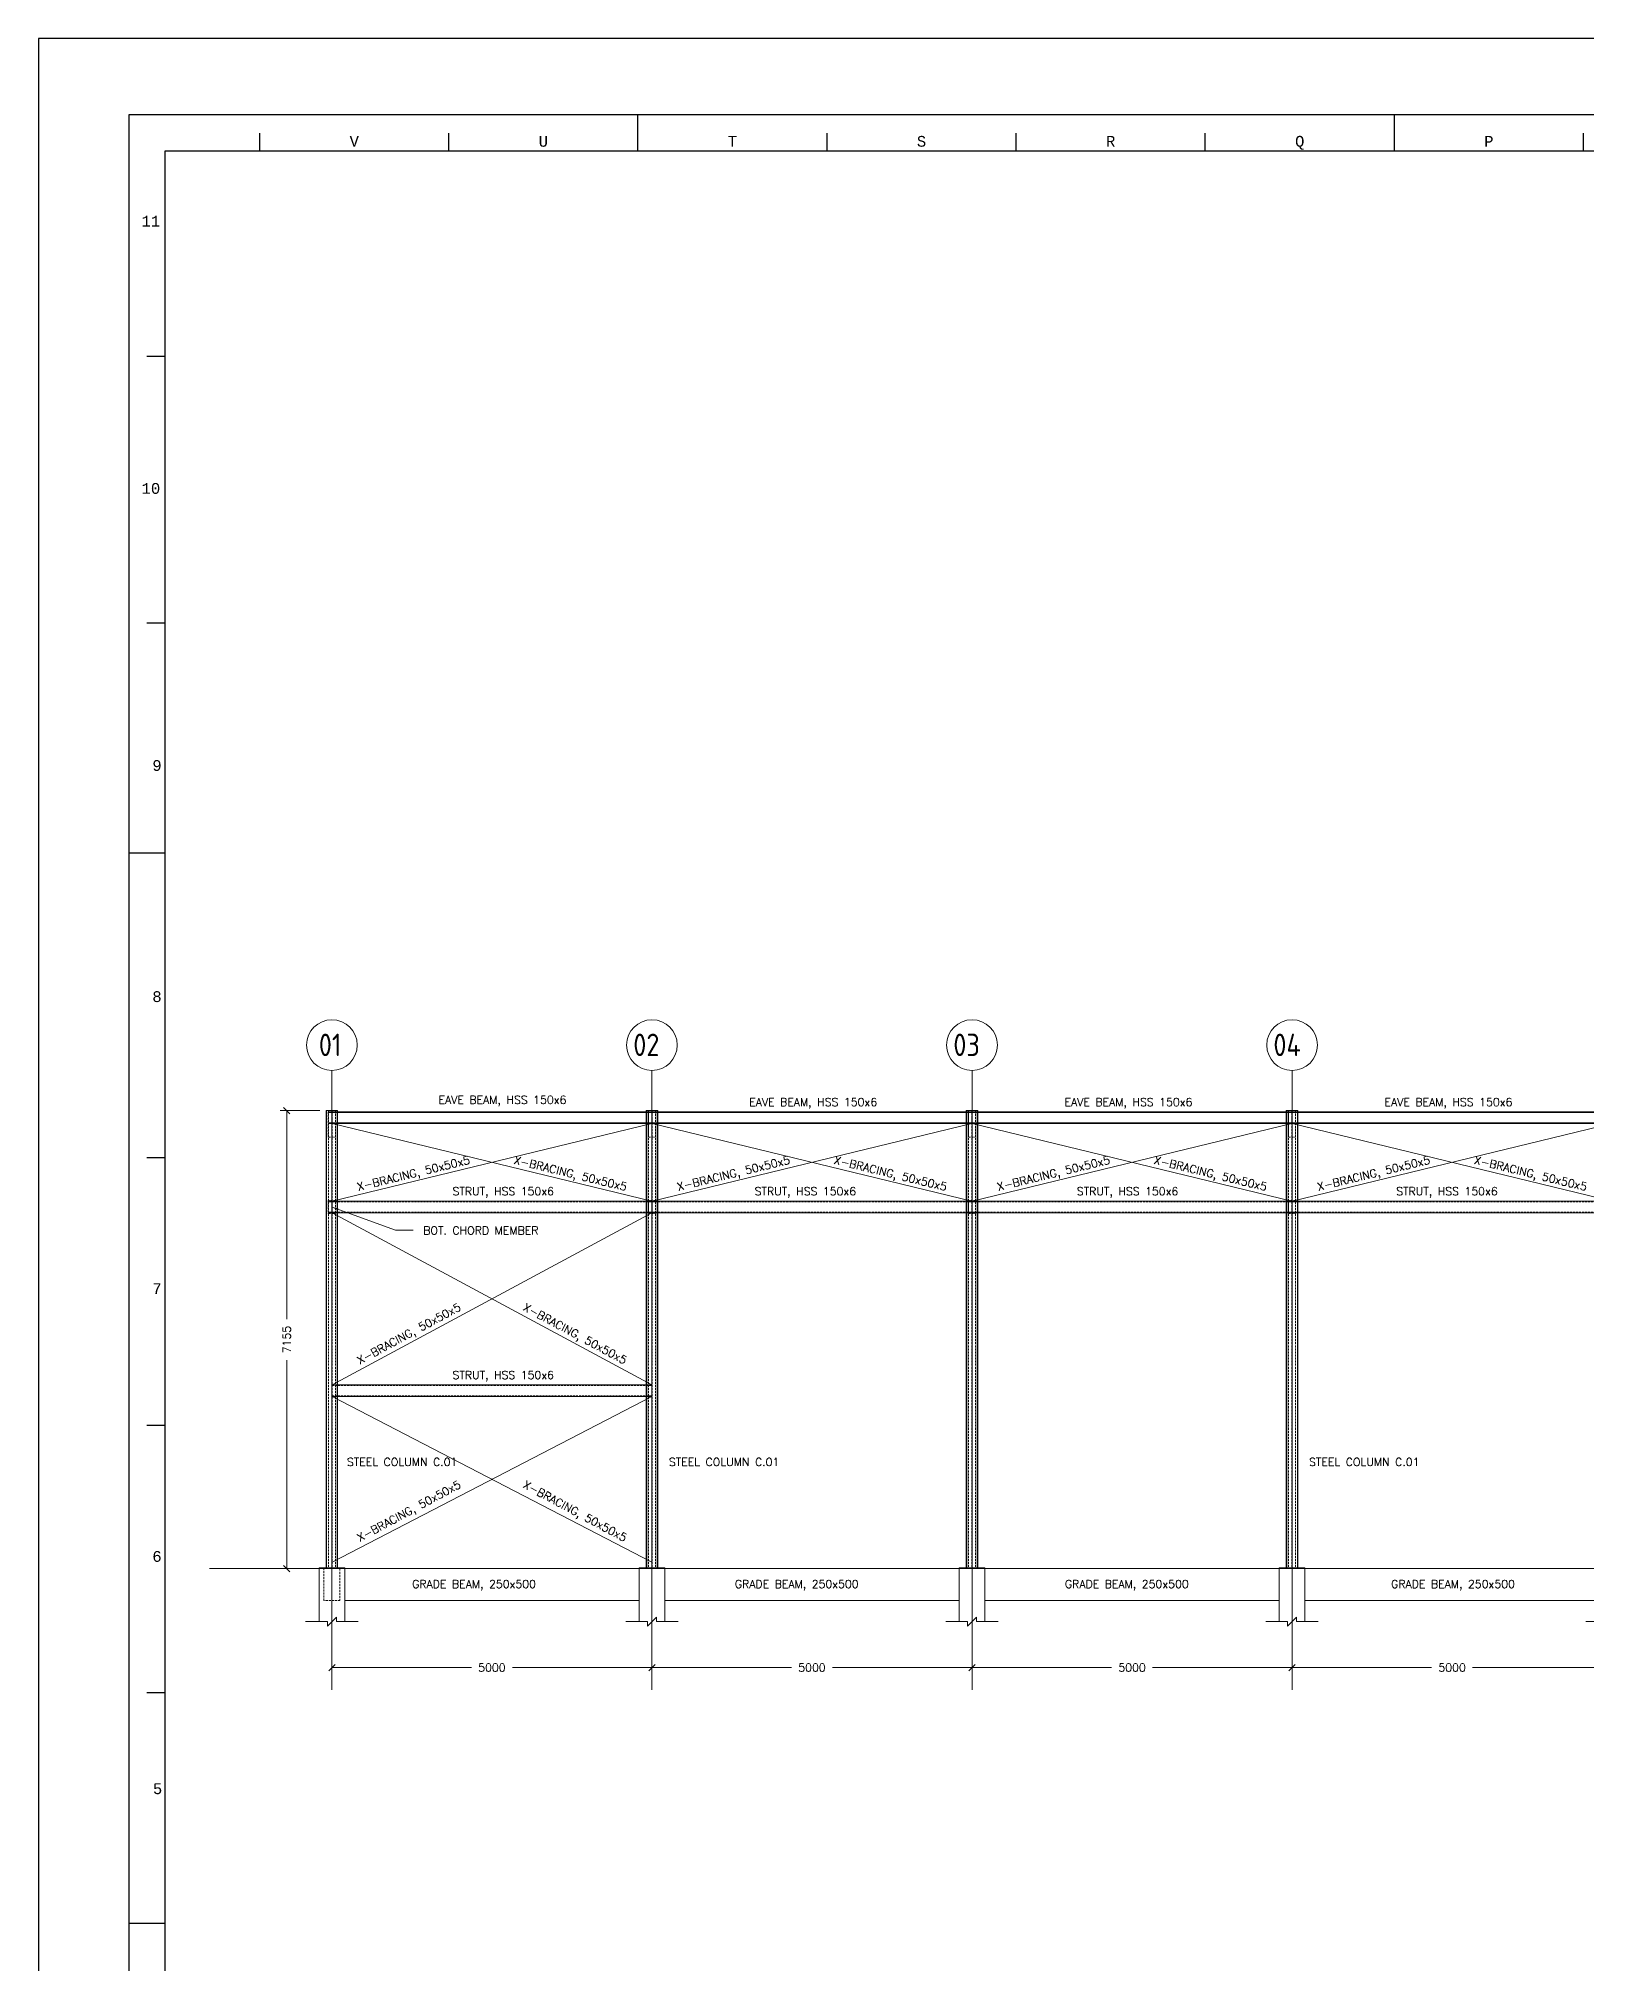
# Model space of a CAD drawing. Header units: millimetres. Extents: x -388065 to 2372687422, y -192755 to 667797.
# Drawn here: x 1489541 to 1513723, y 382749 to 412820 of the extents above; entities that cross this region are included whole.
import ezdxf

# ---------------------------------------------------------------- set-up
doc = ezdxf.new("R2010")
doc.units = ezdxf.units.MM
doc.linetypes.add('HIDDEN2', pattern=[4.7625, 3.175, -1.5875])
doc.layers.add('Label', color=192, linetype='Continuous')
doc.layers.add('LOGO', color=250, linetype='Continuous')
for name, color, linetype, lineweight in [('STR-CONC_IN_SEC', 7, 'Continuous', 15), ('STR-CONC_IN_SEC_HIDD', 7, 'HIDDEN2', 15), ('STR-DIM', 1, 'Continuous', 9), ('STR-GRID', 248, 'Continuous', 9), ('STR-STEEL_IN_SEC', 6, 'Continuous', 15), ('STR-STEEL_IN_SEC_HIDD', 6, 'HIDDEN2', 15), ('STR-TEXT', 7, 'Continuous', 9)]:
    doc.layers.add(name, color=color, linetype=linetype, lineweight=lineweight)
doc.styles.add('MINA_MM_ANNOT_PLAN', font='dim.shx', dxfattribs={"height": 350})
doc.styles.add('MINA_MM_X-SEC', font='romans.shx', dxfattribs={"height": 125})
doc.styles.add('STANDART', font='MONOTXT.shx')
doc.dimstyles.new('MINA_MM_X-SEC', dxfattribs={"dimtxt": 125, "dimasz": 100, "dimexe": 100, "dimexo": 100, "dimgap": 100, "dimtad": 0, "dimdec": 0, "dimzin": 0, "dimdsep": 46, "dimtxsty": 'MINA_MM_X-SEC', "dimblk": 'OBLIQUE', "dimcen": 0.09, "dimclrd": 256, "dimclre": 256, "dimclrt": 7, "dimadec": 0, "dimazin": 0, "dimtfac": 1, "dimtdec": 0, "dimtix": 1, "dimtofl": 0, "dimtmove": 0, "dimatfit": 0, "dimfxl": 1, "dimtolj": 1, "dimtzin": 0, "dimlwd": -1, "dimlwe": -1, "dimarcsym": 0})

# ---------------------------------------------------------------- blocks, each defined once
blk = doc.blocks.new('_OBLIQUE')
at = {"color": 0, "linetype": 'ByBlock'}
blk.add_line((-0.5, -0.5), (0.5, 0.5), dxfattribs=at)
blk = doc.blocks.new('*D1601')
at = {"layer": 'Defpoints', "color": 0, "ltscale": 10, "transparency": 16777216}
for p in [(1493418, 396073), (1494034, 396073), (1493924, 388917)]:
    blk.add_point(p, dxfattribs=at)
at = {"layer": 'STR-DIM', "ltscale": 10, "transparency": 16777216}
for p, q in [((1493934, 396073), (1493318, 396073)), ((1493418, 396073), (1493418, 392815)), ((1493418, 388917), (1493418, 392175)), ((1493824, 388917), (1493318, 388917))]:
    blk.add_line(p, q, dxfattribs=at)
at = {"layer": 'STR-DIM', "ltscale": 10, "transparency": 16777216, "xscale": 100, "yscale": 100, "zscale": 100}
for p, rotation in [((1493418, 396073), 90), ((1493418, 388917), 270)]:
    blk.add_blockref('_OBLIQUE', p, dxfattribs=dict(at, rotation=rotation))
at = {"layer": 'STR-DIM', "color": 7, "ltscale": 10, "transparency": 16777216, "insert": (1493418, 392495), "char_height": 125, "attachment_point": 5, "rotation": 90, "style": 'MINA_MM_X-SEC'}
blk.add_mtext('\\A1;7155', dxfattribs=at)
blk = doc.blocks.new('*D1591')
at = {"layer": 'Defpoints', "color": 0, "ltscale": 10, "transparency": 16777216}
for p in [(1499124, 387372), (1494124, 387026), (1499124, 387026)]:
    blk.add_point(p, dxfattribs=at)
at = {"layer": 'STR-DIM', "ltscale": 10, "transparency": 16777216}
for p, q in [((1494124, 387126), (1494124, 387472)), ((1494124, 387372), (1496304, 387372)), ((1499124, 387372), (1496944, 387372)), ((1499124, 387126), (1499124, 387472))]:
    blk.add_line(p, q, dxfattribs=at)
at = {"layer": 'STR-DIM', "ltscale": 10, "transparency": 16777216, "xscale": 100, "yscale": 100, "zscale": 100, "rotation": 180}
blk.add_blockref('_OBLIQUE', (1494124, 387372), dxfattribs=at)
at = {"layer": 'STR-DIM', "ltscale": 10, "transparency": 16777216, "xscale": 100, "yscale": 100, "zscale": 100}
blk.add_blockref('_OBLIQUE', (1499124, 387372), dxfattribs=at)
at = {"layer": 'STR-DIM', "color": 7, "ltscale": 10, "transparency": 16777216, "insert": (1496624, 387372), "char_height": 125, "attachment_point": 5, "style": 'MINA_MM_X-SEC'}
blk.add_mtext('\\A1;5000', dxfattribs=at)
blk = doc.blocks.new('*D1592')
at = {"layer": 'Defpoints', "color": 0, "ltscale": 10, "transparency": 16777216}
for p in [(1504124, 387372), (1499124, 387026), (1504124, 387026)]:
    blk.add_point(p, dxfattribs=at)
at = {"layer": 'STR-DIM', "ltscale": 10, "transparency": 16777216}
for p, q in [((1499124, 387126), (1499124, 387472)), ((1499124, 387372), (1501304, 387372)), ((1504124, 387372), (1501944, 387372)), ((1504124, 387126), (1504124, 387472))]:
    blk.add_line(p, q, dxfattribs=at)
at = {"layer": 'STR-DIM', "ltscale": 10, "transparency": 16777216, "xscale": 100, "yscale": 100, "zscale": 100, "rotation": 180}
blk.add_blockref('_OBLIQUE', (1499124, 387372), dxfattribs=at)
at = {"layer": 'STR-DIM', "ltscale": 10, "transparency": 16777216, "xscale": 100, "yscale": 100, "zscale": 100}
blk.add_blockref('_OBLIQUE', (1504124, 387372), dxfattribs=at)
at = {"layer": 'STR-DIM', "color": 7, "ltscale": 10, "transparency": 16777216, "insert": (1501624, 387372), "char_height": 125, "attachment_point": 5, "style": 'MINA_MM_X-SEC'}
blk.add_mtext('\\A1;5000', dxfattribs=at)
blk = doc.blocks.new('*D1593')
at = {"layer": 'Defpoints', "color": 0, "ltscale": 10, "transparency": 16777216}
for p in [(1509124, 387372), (1504124, 387026), (1509124, 387026)]:
    blk.add_point(p, dxfattribs=at)
at = {"layer": 'STR-DIM', "ltscale": 10, "transparency": 16777216}
for p, q in [((1504124, 387126), (1504124, 387472)), ((1504124, 387372), (1506304, 387372)), ((1509124, 387372), (1506944, 387372)), ((1509124, 387126), (1509124, 387472))]:
    blk.add_line(p, q, dxfattribs=at)
at = {"layer": 'STR-DIM', "ltscale": 10, "transparency": 16777216, "xscale": 100, "yscale": 100, "zscale": 100, "rotation": 180}
blk.add_blockref('_OBLIQUE', (1504124, 387372), dxfattribs=at)
at = {"layer": 'STR-DIM', "ltscale": 10, "transparency": 16777216, "xscale": 100, "yscale": 100, "zscale": 100}
blk.add_blockref('_OBLIQUE', (1509124, 387372), dxfattribs=at)
at = {"layer": 'STR-DIM', "color": 7, "ltscale": 10, "transparency": 16777216, "insert": (1506624, 387372), "char_height": 125, "attachment_point": 5, "style": 'MINA_MM_X-SEC'}
blk.add_mtext('\\A1;5000', dxfattribs=at)
blk = doc.blocks.new('*D1594')
at = {"layer": 'Defpoints', "color": 0, "ltscale": 10, "transparency": 16777216}
for p in [(1514124, 387372), (1509124, 387026), (1514124, 387026)]:
    blk.add_point(p, dxfattribs=at)
at = {"layer": 'STR-DIM', "ltscale": 10, "transparency": 16777216}
for p, q in [((1509124, 387126), (1509124, 387472)), ((1509124, 387372), (1511304, 387372)), ((1514124, 387372), (1511944, 387372)), ((1514124, 387126), (1514124, 387472))]:
    blk.add_line(p, q, dxfattribs=at)
at = {"layer": 'STR-DIM', "ltscale": 10, "transparency": 16777216, "xscale": 100, "yscale": 100, "zscale": 100, "rotation": 180}
blk.add_blockref('_OBLIQUE', (1509124, 387372), dxfattribs=at)
at = {"layer": 'STR-DIM', "ltscale": 10, "transparency": 16777216, "xscale": 100, "yscale": 100, "zscale": 100}
blk.add_blockref('_OBLIQUE', (1514124, 387372), dxfattribs=at)
at = {"layer": 'STR-DIM', "color": 7, "ltscale": 10, "transparency": 16777216, "insert": (1511624, 387372), "char_height": 125, "attachment_point": 5, "style": 'MINA_MM_X-SEC'}
blk.add_mtext('\\A1;5000', dxfattribs=at)
blk = doc.blocks.new('LABLE')
at = {"layer": 'Label', "color": 7}
for p, q in [((0, 56070), (0, 0)), ((80430, 56070), (0, 56070)), ((9570, 56070), (9570, 55391)), ((23797, 56070), (23797, 55391)), ((2456, 55730), (2456, 55391)), ((2456, 55730), (2456, 55391)), ((6013, 55730), (6013, 55391)), ((13126, 55730), (13126, 55391)), ((16683, 55730), (16683, 55391)), ((20240, 55730), (20240, 55391)), ((27354, 55730), (27354, 55391)), ((679, 55391), (679, 679)), ((79751, 55391), (679, 55391)), ((340, 51536), (679, 51536)), ((679, 46509), (340, 46509)), ((679, 42187), (0, 42187)), ((679, 36454), (340, 36454)), ((340, 31427), (679, 31427)), ((340, 26400), (679, 26400)), ((679, 22052), (0, 22052))]:
    blk.add_line(p, q, dxfattribs=at)
at = {"layer": 'Label', "color": 7, "style": 'STANDART', "width": 1}
for s, height, p in [('V', 203, (4152, 55473)), ('U', 203, (7708, 55473)), ('T', 203, (11265, 55473)), ('S', 203, (14822, 55473)), ('R', 203, (18379, 55473)), ('Q', 203, (21936, 55473)), ('P', 203, (25493, 55473)), ('11', 203.3, (238, 53971)), ('10', 203.3, (238, 48944)), ('9', 203, (441, 43733)), ('8', 203, (441, 39385)), ('7', 203, (441, 33893)), ('6', 203, (441, 28856)), ('5', 203, (452, 24487))]:
    blk.add_text(s, height=height, dxfattribs=at).set_placement(p)

msp = doc.modelspace()

# ---------------------------------------------------------------- linework, layer by layer
at = {"layer": 'LOGO', "ltscale": 0.1}
msp.add_lwpolyline([(1559438.0368, 363451.196), (1559438.0368, 412819.6118), (1489541.0036, 412819.6118), (1489541.0036, 363451.196)], close=True, dxfattribs=at)
at = {"layer": 'STR-CONC_IN_SEC', "ltscale": 10}
for p, q in [((1492211.5178, 388917.4595), (1545494.7871, 388917.4595)), ((1494324.1577, 388417.4595), (1498924.1577, 388417.4595)), ((1499324.1577, 388417.4595), (1503924.1577, 388417.4595)), ((1504324.1577, 388417.4595), (1508924.1577, 388417.4595)), ((1509324.1577, 388417.4595), (1513924.1577, 388417.4595))]:
    msp.add_line(p, q, dxfattribs=at)
for points in [[(1493924.1577, 388089.369), (1493924.1577, 388917.4595), (1494324.1577, 388917.4595), (1494324.1577, 388089.369)], [(1498924.1577, 388089.369), (1498924.1577, 388917.4595), (1499324.1577, 388917.4595), (1499324.1577, 388089.369)], [(1503924.1577, 388089.369), (1503924.1577, 388917.4595), (1504324.1577, 388917.4595), (1504324.1577, 388089.369)], [(1508924.1577, 388089.369), (1508924.1577, 388917.4595), (1509324.1577, 388917.4595), (1509324.1577, 388089.369)], [(1493714.1577, 388089.369), (1494054.1577, 388089.369), (1494054.1577, 388019.369), (1494194.1577, 388159.369), (1494194.1577, 388089.369), (1494534.1577, 388089.369)], [(1498714.1577, 388089.369), (1499054.1577, 388089.369), (1499054.1577, 388019.369), (1499194.1577, 388159.369), (1499194.1577, 388089.369), (1499534.1577, 388089.369)], [(1503714.1577, 388089.369), (1504054.1577, 388089.369), (1504054.1577, 388019.369), (1504194.1577, 388159.369), (1504194.1577, 388089.369), (1504534.1577, 388089.369)], [(1508714.1577, 388089.369), (1509054.1577, 388089.369), (1509054.1577, 388019.369), (1509194.1577, 388159.369), (1509194.1577, 388089.369), (1509534.1577, 388089.369)], [(1513714.1577, 388089.369), (1514054.1577, 388089.369), (1514054.1577, 388019.369), (1514194.1577, 388159.369), (1514194.1577, 388089.369), (1514534.1577, 388089.369)]]:
    msp.add_lwpolyline(points, dxfattribs=at)
at = {"layer": 'STR-CONC_IN_SEC_HIDD', "ltscale": 10}
msp.add_lwpolyline([(1493999.1577, 388917.4595), (1494249.1577, 388917.4595), (1494249.1577, 388417.4595), (1493999.1577, 388417.4595)], close=True, dxfattribs=at)
at = {"layer": 'STR-GRID', "ltscale": 10}
for p, q in [((1494124.1577, 396699.5242), (1494124.1577, 387025.9677)), ((1499124.1577, 396699.5242), (1499124.1577, 387025.9677)), ((1504124.1577, 396699.5242), (1504124.1577, 387025.9677)), ((1509124.1577, 396699.5242), (1509124.1577, 387025.9677))]:
    msp.add_line(p, q, dxfattribs=at)
for centre in [(1494124.1577, 397095.6017), (1499124.1577, 397095.6017), (1504124.1577, 397095.6017), (1509124.1577, 397095.6017)]:
    msp.add_circle(centre, 396.0775, dxfattribs=at)
at = {"layer": 'STR-STEEL_IN_SEC', "ltscale": 10}
for p, q in [((1494034.1577, 396072.6186), (1494034.1577, 388927.4595)), ((1494034.1577, 396072.6186), (1494214.1577, 396072.6186)), ((1494042.1577, 396072.6186), (1494042.1577, 388927.4595)), ((1494127.1077, 396050.8822), (1544078.6577, 396050.8822)), ((1494127.1077, 396042.8822), (1544078.6577, 396042.8822)), ((1494206.1577, 396072.6186), (1494206.1577, 388927.4595)), ((1494214.1577, 396072.6186), (1494214.1577, 388927.4595)), ((1499034.1577, 396072.6186), (1499034.1577, 388927.4595)), ((1499034.1577, 396072.6186), (1499214.1577, 396072.6186)), ((1499042.1577, 396072.6186), (1499042.1577, 388927.4595)), ((1499206.1577, 396072.6186), (1499206.1577, 388927.4595)), ((1499214.1577, 396072.6186), (1499214.1577, 388927.4595)), ((1504034.1577, 396072.6186), (1504034.1577, 388927.4595)), ((1504034.1577, 396072.6186), (1504214.1577, 396072.6186)), ((1504042.1577, 396072.6186), (1504042.1577, 388927.4595)), ((1504206.1577, 396072.6186), (1504206.1577, 388927.4595)), ((1504214.1577, 396072.6186), (1504214.1577, 388927.4595)), ((1509034.1577, 396072.6186), (1509034.1577, 388927.4595)), ((1509034.1577, 396072.6186), (1509214.1577, 396072.6186)), ((1509042.1577, 396072.6186), (1509042.1577, 388927.4595)), ((1509206.1577, 396072.6186), (1509206.1577, 388927.4595)), ((1509214.1577, 396072.6186), (1509214.1577, 388927.4595)), ((1494127.1077, 395878.8822), (1544078.6577, 395878.8822)), ((1494127.1077, 395870.8822), (1544078.6577, 395870.8822)), ((1494127.1077, 394657.4595), (1499121.2077, 395870.8822)), ((1494127.1077, 395870.8822), (1499121.2077, 394657.4595)), ((1499127.1077, 394657.4595), (1504121.2077, 395870.8822)), ((1499127.1077, 395870.8822), (1504121.2077, 394657.4595)), ((1504127.1077, 394657.4595), (1509121.2077, 395870.8822)), ((1504127.1077, 395870.8822), (1509121.2077, 394657.4595)), ((1509127.1077, 394657.4595), (1514121.2077, 395870.8822)), ((1509127.1077, 395870.8822), (1514121.2077, 394657.4595)), ((1494127.1077, 394657.4595), (1544121.2077, 394657.4595)), ((1494127.1077, 394477.4595), (1544121.2077, 394477.4595)), ((1499121.2077, 394477.4595), (1494127.1077, 391787.4595)), ((1494127.4077, 394477.4595), (1499121.5077, 391787.4595)), ((1494127.1077, 391787.4595), (1499121.5077, 391787.4595)), ((1494127.1077, 391607.4595), (1499121.5077, 391607.4595)), ((1499121.2077, 389017.4595), (1494127.1077, 391607.4595)), ((1494127.4077, 389017.4595), (1499121.5077, 391607.4595))]:
    msp.add_line(p, q, dxfattribs=at)
for points in [[(1494324.1577, 388927.4595), (1493924.1577, 388927.4595), (1493924.1577, 388917.4595), (1494324.1577, 388917.4595)], [(1499324.1577, 388927.4595), (1498924.1577, 388927.4595), (1498924.1577, 388917.4595), (1499324.1577, 388917.4595)], [(1504324.1577, 388927.4595), (1503924.1577, 388927.4595), (1503924.1577, 388917.4595), (1504324.1577, 388917.4595)], [(1509324.1577, 388927.4595), (1508924.1577, 388927.4595), (1508924.1577, 388917.4595), (1509324.1577, 388917.4595)]]:
    msp.add_lwpolyline(points, close=True, dxfattribs=at)
at = {"layer": 'STR-STEEL_IN_SEC_HIDD', "ltscale": 10}
for p, q in [((1494069.1577, 396072.6186), (1494069.1577, 388927.4595)), ((1494121.2077, 396072.6186), (1494121.2077, 388927.4595)), ((1494127.1077, 396072.6186), (1494127.1077, 388927.4595)), ((1494179.1577, 396072.6186), (1494179.1577, 388927.4595)), ((1499069.1577, 396072.6186), (1499069.1577, 388927.4595)), ((1499121.2077, 396072.6186), (1499121.2077, 388927.4595)), ((1499127.1077, 396072.6186), (1499127.1077, 388927.4595)), ((1499179.1577, 396072.6186), (1499179.1577, 388927.4595)), ((1504069.1577, 396072.6186), (1504069.1577, 388927.4595)), ((1504121.2077, 396072.6186), (1504121.2077, 388927.4595)), ((1504127.1077, 396072.6186), (1504127.1077, 388927.4595)), ((1504179.1577, 396072.6186), (1504179.1577, 388927.4595)), ((1509069.1577, 396072.6186), (1509069.1577, 388927.4595)), ((1509121.2077, 396072.6186), (1509121.2077, 388927.4595)), ((1509127.1077, 396072.6186), (1509127.1077, 388927.4595)), ((1509179.1577, 396072.6186), (1509179.1577, 388927.4595)), ((1494127.1077, 394649.4595), (1544121.2077, 394649.4595)), ((1494127.1077, 394485.4595), (1544121.2077, 394485.4595)), ((1494127.1077, 391779.4595), (1499121.5077, 391779.4595)), ((1494127.1077, 391615.4595), (1499121.5077, 391615.4595))]:
    msp.add_line(p, q, dxfattribs=at)
for points in [[(1494179.6577, 396050.8822), (1494068.6577, 396050.8822), (1494068.6577, 395657.0767), (1494179.6577, 395657.0767)], [(1499179.6577, 396050.8822), (1499068.6577, 396050.8822), (1499068.6577, 395657.0767), (1499179.6577, 395657.0767)], [(1504179.6577, 396050.8822), (1504068.6577, 396050.8822), (1504068.6577, 395657.0767), (1504179.6577, 395657.0767)], [(1509179.6577, 396050.8822), (1509068.6577, 396050.8822), (1509068.6577, 395657.0767), (1509179.6577, 395657.0767)], [(1494179.6577, 394667.4595), (1494068.6577, 394667.4595), (1494068.6577, 394467.4595), (1494179.6577, 394467.4595)], [(1499179.6577, 394667.4595), (1499068.6577, 394667.4595), (1499068.6577, 394467.4595), (1499179.6577, 394467.4595)], [(1504179.6577, 394667.4595), (1504068.6577, 394667.4595), (1504068.6577, 394467.4595), (1504179.6577, 394467.4595)], [(1509179.6577, 394667.4595), (1509068.6577, 394667.4595), (1509068.6577, 394467.4595), (1509179.6577, 394467.4595)]]:
    msp.add_lwpolyline(points, close=True, dxfattribs=at)
for points in [[(1494078.6577, 395870.8822), (1494169.6577, 395870.8822), (1494169.6577, 395878.8822), (1494135.8077, 395878.8822, -0.41421), (1494126.8077, 395887.8822), (1494126.8077, 396033.8822, -0.41421), (1494135.8077, 396042.8822), (1494169.6577, 396042.8822), (1494169.6577, 396050.8822), (1494078.6577, 396050.8822), (1494078.6577, 396042.8822), (1494112.5077, 396042.8822, -0.41421), (1494121.5077, 396033.8822), (1494121.5077, 395887.8822, -0.41421), (1494112.5077, 395878.8822), (1494078.6577, 395878.8822), (1494078.6577, 395870.8822)], [(1499078.6577, 395870.8822), (1499169.6577, 395870.8822), (1499169.6577, 395878.8822), (1499135.8077, 395878.8822, -0.41421), (1499126.8077, 395887.8822), (1499126.8077, 396033.8822, -0.41421), (1499135.8077, 396042.8822), (1499169.6577, 396042.8822), (1499169.6577, 396050.8822), (1499078.6577, 396050.8822), (1499078.6577, 396042.8822), (1499112.5077, 396042.8822, -0.41421), (1499121.5077, 396033.8822), (1499121.5077, 395887.8822, -0.41421), (1499112.5077, 395878.8822), (1499078.6577, 395878.8822), (1499078.6577, 395870.8822)], [(1504078.6577, 395870.8822), (1504169.6577, 395870.8822), (1504169.6577, 395878.8822), (1504135.8077, 395878.8822, -0.41421), (1504126.8077, 395887.8822), (1504126.8077, 396033.8822, -0.41421), (1504135.8077, 396042.8822), (1504169.6577, 396042.8822), (1504169.6577, 396050.8822), (1504078.6577, 396050.8822), (1504078.6577, 396042.8822), (1504112.5077, 396042.8822, -0.41421), (1504121.5077, 396033.8822), (1504121.5077, 395887.8822, -0.41421), (1504112.5077, 395878.8822), (1504078.6577, 395878.8822), (1504078.6577, 395870.8822)], [(1509078.6577, 395870.8822), (1509169.6577, 395870.8822), (1509169.6577, 395878.8822), (1509135.8077, 395878.8822, -0.41421), (1509126.8077, 395887.8822), (1509126.8077, 396033.8822, -0.41421), (1509135.8077, 396042.8822), (1509169.6577, 396042.8822), (1509169.6577, 396050.8822), (1509078.6577, 396050.8822), (1509078.6577, 396042.8822), (1509112.5077, 396042.8822, -0.41421), (1509121.5077, 396033.8822), (1509121.5077, 395887.8822, -0.41421), (1509112.5077, 395878.8822), (1509078.6577, 395878.8822), (1509078.6577, 395870.8822)], [(1494078.6577, 394477.4595), (1494169.6577, 394477.4595), (1494169.6577, 394485.4595), (1494135.8077, 394485.4595, -0.41421), (1494126.8077, 394494.4595), (1494126.8077, 394640.4595, -0.41421), (1494135.8077, 394649.4595), (1494169.6577, 394649.4595), (1494169.6577, 394657.4595), (1494078.6577, 394657.4595), (1494078.6577, 394649.4595), (1494112.5077, 394649.4595, -0.41421), (1494121.5077, 394640.4595), (1494121.5077, 394494.4595, -0.41421), (1494112.5077, 394485.4595), (1494078.6577, 394485.4595), (1494078.6577, 394477.4595)], [(1499078.6577, 394477.4595), (1499169.6577, 394477.4595), (1499169.6577, 394485.4595), (1499135.8077, 394485.4595, -0.41421), (1499126.8077, 394494.4595), (1499126.8077, 394640.4595, -0.41421), (1499135.8077, 394649.4595), (1499169.6577, 394649.4595), (1499169.6577, 394657.4595), (1499078.6577, 394657.4595), (1499078.6577, 394649.4595), (1499112.5077, 394649.4595, -0.41421), (1499121.5077, 394640.4595), (1499121.5077, 394494.4595, -0.41421), (1499112.5077, 394485.4595), (1499078.6577, 394485.4595), (1499078.6577, 394477.4595)], [(1504078.6577, 394477.4595), (1504169.6577, 394477.4595), (1504169.6577, 394485.4595), (1504135.8077, 394485.4595, -0.41421), (1504126.8077, 394494.4595), (1504126.8077, 394640.4595, -0.41421), (1504135.8077, 394649.4595), (1504169.6577, 394649.4595), (1504169.6577, 394657.4595), (1504078.6577, 394657.4595), (1504078.6577, 394649.4595), (1504112.5077, 394649.4595, -0.41421), (1504121.5077, 394640.4595), (1504121.5077, 394494.4595, -0.41421), (1504112.5077, 394485.4595), (1504078.6577, 394485.4595), (1504078.6577, 394477.4595)], [(1509078.6577, 394477.4595), (1509169.6577, 394477.4595), (1509169.6577, 394485.4595), (1509135.8077, 394485.4595, -0.41421), (1509126.8077, 394494.4595), (1509126.8077, 394640.4595, -0.41421), (1509135.8077, 394649.4595), (1509169.6577, 394649.4595), (1509169.6577, 394657.4595), (1509078.6577, 394657.4595), (1509078.6577, 394649.4595), (1509112.5077, 394649.4595, -0.41421), (1509121.5077, 394640.4595), (1509121.5077, 394494.4595, -0.41421), (1509112.5077, 394485.4595), (1509078.6577, 394485.4595), (1509078.6577, 394477.4595)]]:
    msp.add_lwpolyline(points, format="xyb", dxfattribs=at)

# ---------------------------------------------------------------- block references
at = {"xscale": 0.8305106339421224, "yscale": 0.8305106339421224, "zscale": 0.8305106339421224}
msp.add_blockref('LABLE', (1490952.8718, 365058.3822), dxfattribs=at)

# ---------------------------------------------------------------- texts
at = {"layer": 'STR-TEXT', "char_height": 350, "attachment_point": 1, "style": 'MINA_MM_ANNOT_PLAN'}
for s, insert in [('01', (1493920.3538, 397274.1124)), ('02', (1498832.374, 397274.1124)), ('03', (1503832.374, 397274.1124)), ('04', (1508832.374, 397274.1124))]:
    msp.add_mtext_dynamic_manual_height_columns(s, width=668.666667, gutter_width=12.5, heights=[0], dxfattribs=dict(at, insert=insert))
at = {"layer": 'STR-TEXT', "color": 7, "ltscale": 10, "char_height": 125, "attachment_point": 5, "style": 'MINA_MM_X-SEC'}
for s, insert, width in [('\\A1;EAVE BEAM, HSS 150x6', (1496789.4326, 396221.6022), 2707.217376), ('\\A1;EAVE BEAM, HSS 150x6', (1501643.2894, 396186.4078), 2911.272925), ('\\A1;EAVE BEAM, HSS 150x6', (1506568.4901, 396186.4078), 2826.823936), ('\\A1;EAVE BEAM, HSS 150x6', (1511566.9495, 396186.4078), 2746.623953), ('\\A1;STRUT, HSS 150x6', (1496801.5122, 394792.9851), 2065.322442), ('\\A1;STRUT, HSS 150x6', (1501520.9613, 394792.9851), 2065.322442), ('\\A1;STRUT, HSS 150x6', (1506554.2299, 394792.9851), 2065.322442), ('\\A1;STRUT, HSS 150x6', (1511543.5855, 394792.9851), 2065.322442), ('\\A1;BOT. CHORD MEMBER', (1496451.6214, 394199.3421), 2065.322442), ('\\A1;STRUT, HSS 150x6', (1496801.5122, 391922.9851), 2065.322442), ('\\A1;GRADE BEAM, 250x500', (1496345.3969, 388658.1115), 2598.394414), ('\\A1;GRADE BEAM, 250x500', (1501386.314, 388658.1115), 2598.394414), ('\\A1;GRADE BEAM, 250x500', (1506542.8792, 388658.1115), 2598.394414), ('\\A1;GRADE BEAM, 250x500', (1511638.34, 388658.1115), 2598.394414)]:
    msp.add_mtext(s, dxfattribs=dict(at, insert=insert, width=width))
at = {"layer": 'STR-TEXT', "color": 7, "ltscale": 10, "char_height": 125, "width": 2065.322442, "attachment_point": 5, "style": 'MINA_MM_X-SEC'}
for insert, rotation in [((1495402.4932, 395073.6245), 13.66232257), ((1497845.8221, 395073.6245), 346.33767743), ((1500402.4932, 395073.6245), 13.66232257), ((1502845.8221, 395073.6245), 346.33767743), ((1505402.4932, 395073.6245), 13.66232257), ((1507845.8221, 395073.6245), 346.33767743), ((1510402.4932, 395073.6245), 13.66232257), ((1512845.8221, 395073.6245), 346.33767743), ((1495334.7926, 392571.8861), 28.30848612), ((1497913.8227, 392571.8861), 331.69151388), ((1495334.7926, 389799.9875), 28.30848612), ((1497913.5227, 389799.9875), 331.69151388)]:
    msp.add_mtext('\\A1;X-BRACING, 50x50x5', dxfattribs=dict(at, insert=insert, rotation=rotation))
at = {"layer": 'STR-TEXT', "color": 7, "ltscale": 10, "char_height": 125, "attachment_point": 5, "style": 'MINA_MM_X-SEC'}
for insert in [(1495221.6348, 390583.6681), (1500251.5723, 390583.6681), (1510251.5723, 390583.6681)]:
    msp.add_mtext('\\A1;STEEL COLUMN C.01', dxfattribs=dict(at, insert=insert))

# ---------------------------------------------------------------- dimensions: what is measured, and where the dimension line sits
at = {"layer": 'STR-DIM', "ltscale": 10}
dim = msp.add_linear_dim(base=(1493417.6188, 396072.6186), p1=(1493924.1577, 388917.4595), p2=(1494034.1577, 396072.6186), angle=90, dimstyle='MINA_MM_X-SEC', dxfattribs=at)
dim.commit()
dim.dimension.update_dxf_attribs({"geometry": '*D1601', "text_midpoint": (1493417.6188, 392495.039)})
dim = msp.add_linear_dim(base=(1499124.1577, 387371.792), p1=(1494124.1577, 387025.9677), p2=(1499124.1577, 387025.9677), dimstyle='MINA_MM_X-SEC', dxfattribs=at)
dim.commit()
dim.dimension.update_dxf_attribs({"geometry": '*D1591', "text_midpoint": (1496624.1577, 387371.792)})
for base, p1, p2, picture, middle in [((1504124.1577, 387371.792), (1499124.1577, 387025.9677), (1504124.1577, 387025.9677), '*D1592', (1501624.1577, 387371.792)), ((1509124.1577, 387371.792), (1504124.1577, 387025.9677), (1509124.1577, 387025.9677), '*D1593', (1506624.1577, 387371.792)), ((1514124.1577, 387371.792), (1509124.1577, 387025.9677), (1514124.1577, 387025.7439), '*D1594', (1511624.1577, 387371.792))]:
    dim = msp.add_linear_dim(base=base, p1=p1, p2=p2, dimstyle='MINA_MM_X-SEC', override={"dimtmove": 1}, dxfattribs=at)
    dim.commit()
    dim.dimension.update_dxf_attribs({"geometry": picture, "text_midpoint": middle})

# ---------------------------------------------------------------- leaders
msp.add_leader([(1494127.1077, 394563.6849), (1495117.678, 394202.4989), (1495392.7712, 394202.4989)], dimstyle='MINA_MM_X-SEC', dxfattribs=at)

doc.saveas('drawing.dxf')
